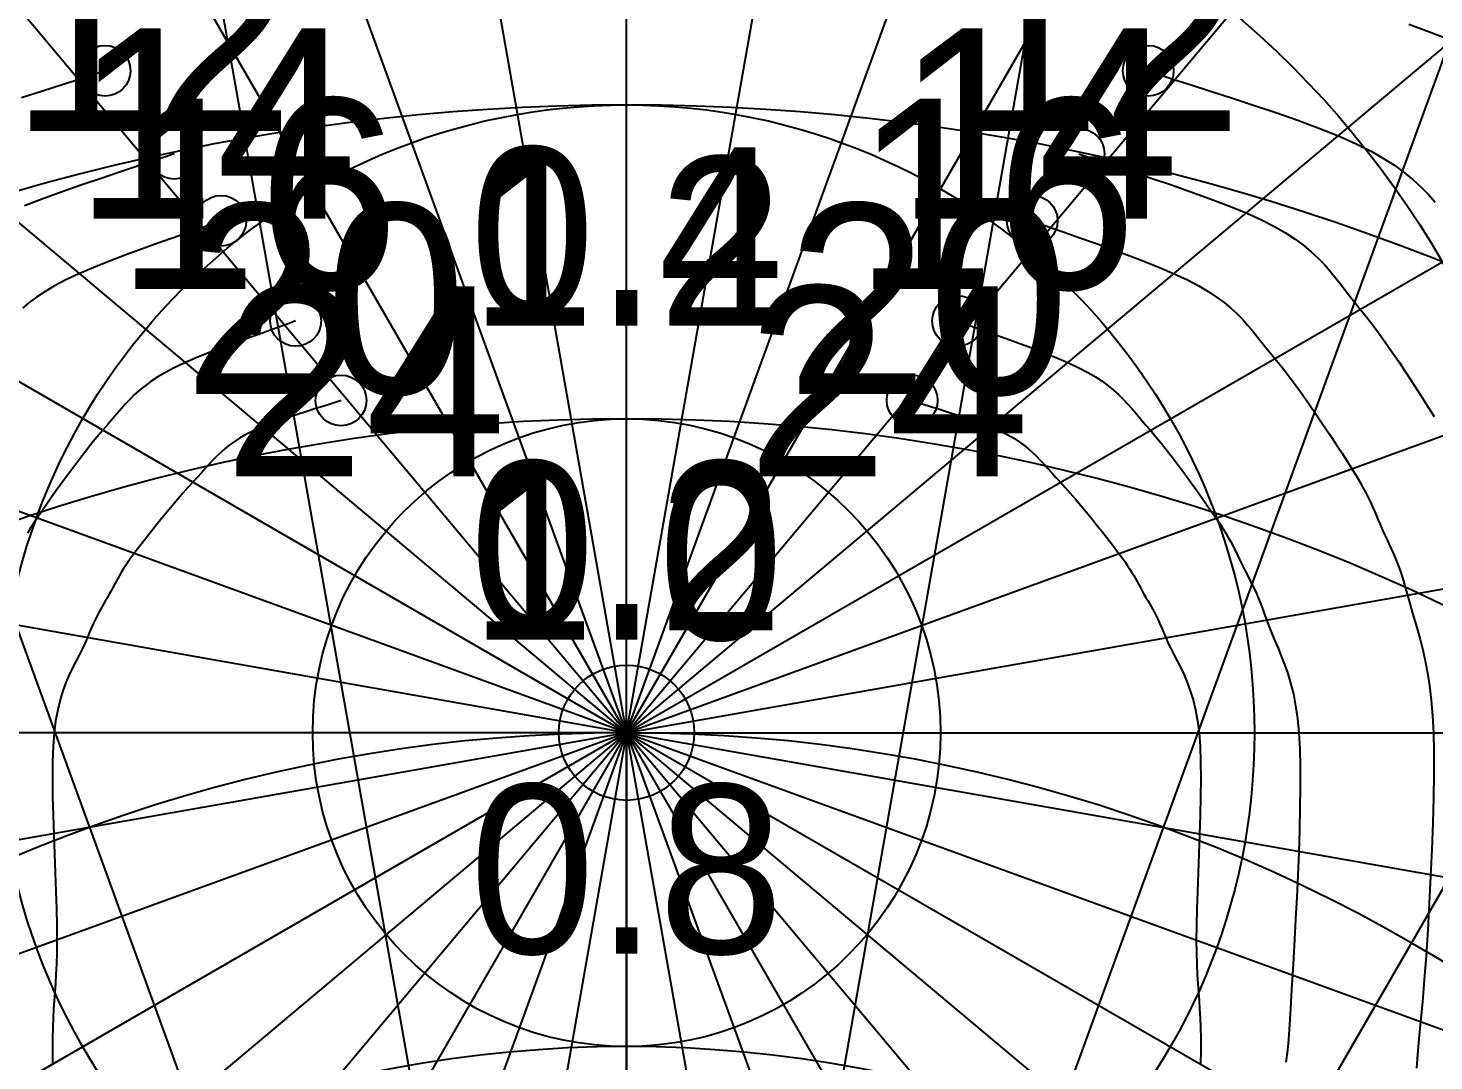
# Model space of a CAD drawing. Header units: metres. Extents: x -58 to 58, y -58 to 58.
# Drawn here: x -14.15 to 19.09, y -7.76 to 16.66 of the extents above; entities that cross this region are included whole.
import ezdxf
from ezdxf.enums import TextEntityAlignment as Align

# ---------------------------------------------------------------- set-up
doc = ezdxf.new("R2010")
doc.units = ezdxf.units.M
for name, color, linetype in [('CUT_REFERENCE', 1, 'Continuous'), ('ENGRAVE_AWA', 4, 'Continuous'), ('ENGRAVE_POLARS', 3, 'Continuous'), ('ENGRAVE_TEXT', 7, 'Continuous'), ('ENGRAVE_VMG', 2, 'Continuous')]:
    doc.layers.add(name, color=color, linetype=linetype)

msp = doc.modelspace()

# ---------------------------------------------------------------- linework, layer by layer
at = {"layer": 'CUT_REFERENCE'}
for radius in [57.5, 53.18, 44.54, 44.54, 1.6]:
    msp.add_circle((0, 0), radius, dxfattribs=at)
at = {"layer": 'ENGRAVE_AWA'}
for p, q in [((0, 0), (0, 44.54)), ((0, -37.117), (0, 44.54)), ((0, 0), (-7.734, 43.863)), ((0, 0), (7.734, 43.863)), ((0, -37.117), (-14, 42.282)), ((0, -37.117), (14, 42.282)), ((0, 0), (-15.234, 41.854)), ((0, 0), (15.234, 41.854)), ((0, 0), (-22.27, 38.573)), ((0, 0), (22.27, 38.573)), ((0, -37.117), (-26.531, 35.776)), ((0, -37.117), (26.531, 35.776)), ((0, 0), (-28.63, 34.12)), ((0, 0), (28.63, 34.12)), ((0, 0), (-34.12, 28.63)), ((0, 0), (34.12, 28.63)), ((0, -37.117), (36.317, 25.786)), ((0, 0), (-38.573, 22.27)), ((0, 0), (38.573, 22.27)), ((0, 0), (-41.854, 15.234)), ((0, 0), (41.854, 15.234)), ((0, 0), (-43.863, 7.734)), ((0, 0), (43.863, 7.734)), ((0, 0), (-44.54, 0)), ((0, 0), (-43.863, -7.734)), ((0, 0), (-41.854, -15.234)), ((0, 0), (-38.573, -22.27)), ((0, 0), (-34.12, -28.63)), ((0, 0), (-28.63, -34.12)), ((0, 0), (-22.27, -38.573)), ((0, 0), (-15.234, -41.854)), ((0, 0), (-7.734, -43.863)), ((0, 0), (44.54, 0)), ((0, 0), (43.863, -7.734)), ((0, 0), (41.854, -15.234)), ((0, 0), (38.573, -22.27)), ((0, 0), (34.12, -28.63)), ((0, 0), (28.63, -34.12)), ((0, 0), (22.27, -38.573)), ((0, 0), (15.234, -41.854)), ((0, 0), (7.734, -43.863)), ((0, 0), (0, -44.54))]:
    msp.add_line(p, q, dxfattribs=at)
for radius in [37.117, 29.693, 22.27, 14.847, 7.423]:
    msp.add_circle((0, 0), radius, dxfattribs=at)
for radius, start, end in [(66.81, 51.05756, 128.94244), (59.387, 41.49082, 138.50918), (51.963, 32.8783, 147.1217), (44.54, 24.6243, 155.3757), (37.117, 16.2602, 163.7398), (29.693, 7.1808, 172.8192)]:
    msp.add_arc((0, -37.117), radius, start, end, dxfattribs=at)
at = {"layer": 'ENGRAVE_POLARS'}
for p, q in [((18.495, 16.757), (19.048, 16.555)), ((19.048, 16.555), (19.563, 16.352)), ((-12.335, 15.655), (-12.599, 15.564)), ((12.335, 15.655), (12.599, 15.564)), ((-13.35, 15.321), (-13.81, 15.175)), ((-12.942, 15.452), (-13.35, 15.321)), ((-12.599, 15.564), (-12.942, 15.452)), ((12.599, 15.564), (12.942, 15.452)), ((12.942, 15.452), (13.35, 15.321)), ((13.35, 15.321), (13.81, 15.175)), ((-13.81, 15.175), (-14.305, 15.015)), ((13.81, 15.175), (14.305, 15.015)), ((14.305, 15.015), (14.823, 14.844)), ((14.823, 14.844), (15.35, 14.666)), ((15.35, 14.666), (15.87, 14.483)), ((15.87, 14.483), (16.369, 14.297)), ((16.369, 14.297), (16.834, 14.112)), ((16.834, 14.112), (17.25, 13.93)), ((-10.697, 13.692), (-10.928, 13.609)), ((10.697, 13.692), (10.928, 13.609)), ((17.25, 13.93), (17.603, 13.753)), ((17.603, 13.753), (17.901, 13.582)), ((-11.589, 13.388), (-11.992, 13.254)), ((-11.23, 13.507), (-11.589, 13.388)), ((-10.928, 13.609), (-11.23, 13.507)), ((10.928, 13.609), (11.23, 13.507)), ((11.23, 13.507), (11.589, 13.388)), ((11.589, 13.388), (11.992, 13.254)), ((17.901, 13.582), (18.163, 13.413)), ((18.163, 13.413), (18.396, 13.244)), ((-12.428, 13.109), (-12.883, 12.954)), ((-11.992, 13.254), (-12.428, 13.109)), ((11.992, 13.254), (12.428, 13.109)), ((12.428, 13.109), (12.883, 12.954)), ((18.396, 13.244), (18.603, 13.075)), ((18.603, 13.075), (18.79, 12.903)), ((-13.345, 12.792), (-13.802, 12.626)), ((-12.883, 12.954), (-13.345, 12.792)), ((12.883, 12.954), (13.345, 12.792)), ((13.345, 12.792), (13.802, 12.626)), ((18.79, 12.903), (18.961, 12.728)), ((18.961, 12.728), (19.122, 12.547)), ((-13.802, 12.626), (-14.24, 12.458)), ((13.802, 12.626), (14.24, 12.458)), ((14.24, 12.458), (14.648, 12.291)), ((-9.79, 12.033), (-10.046, 11.941)), ((-9.593, 12.107), (-9.79, 12.033)), ((9.593, 12.107), (9.79, 12.033)), ((9.79, 12.033), (10.046, 11.941)), ((14.648, 12.291), (15.013, 12.128)), ((15.013, 12.128), (15.322, 11.971)), ((15.322, 11.971), (15.582, 11.82)), ((-10.692, 11.715), (-11.062, 11.584)), ((-10.35, 11.835), (-10.692, 11.715)), ((-10.046, 11.941), (-10.35, 11.835)), ((10.046, 11.941), (10.35, 11.835)), ((10.35, 11.835), (10.692, 11.715)), ((10.692, 11.715), (11.062, 11.584)), ((15.582, 11.82), (15.811, 11.671)), ((15.811, 11.671), (16.012, 11.523)), ((-11.448, 11.445), (-11.84, 11.3)), ((-11.062, 11.584), (-11.448, 11.445)), ((11.062, 11.584), (11.448, 11.445)), ((11.448, 11.445), (11.84, 11.3)), ((16.012, 11.523), (16.191, 11.374)), ((16.191, 11.374), (16.352, 11.224)), ((-12.602, 11.002), (-12.95, 10.854)), ((-12.228, 11.152), (-12.602, 11.002)), ((-11.84, 11.3), (-12.228, 11.152)), ((11.84, 11.3), (12.228, 11.152)), ((12.228, 11.152), (12.602, 11.002)), ((12.602, 11.002), (12.95, 10.854)), ((16.352, 11.224), (16.499, 11.072)), ((16.499, 11.072), (16.637, 10.914)), ((-13.262, 10.708), (-13.528, 10.569)), ((-12.95, 10.854), (-13.262, 10.708)), ((12.95, 10.854), (13.262, 10.708)), ((13.262, 10.708), (13.528, 10.569)), ((16.637, 10.914), (16.77, 10.752)), ((16.77, 10.752), (16.904, 10.582)), ((-13.752, 10.435), (-13.951, 10.303)), ((-13.528, 10.569), (-13.752, 10.435)), ((13.528, 10.569), (13.752, 10.435)), ((13.752, 10.435), (13.951, 10.303)), ((16.904, 10.582), (17.041, 10.403)), ((17.041, 10.403), (17.188, 10.215)), ((-14.128, 10.173), (-14.285, 10.042)), ((-13.951, 10.303), (-14.128, 10.173)), ((13.951, 10.303), (14.128, 10.173)), ((14.128, 10.173), (14.285, 10.042)), ((14.285, 10.042), (14.429, 9.911)), ((17.188, 10.215), (17.348, 10.016)), ((17.348, 10.016), (17.52, 9.8)), ((-7.98, 9.68), (-8.18, 9.607)), ((-7.826, 9.738), (-7.98, 9.68)), ((7.826, 9.738), (7.98, 9.68)), ((7.98, 9.68), (8.18, 9.607)), ((14.429, 9.911), (14.561, 9.777)), ((14.561, 9.777), (14.685, 9.639)), ((17.52, 9.8), (17.698, 9.564)), ((-8.972, 9.325), (-9.274, 9.215)), ((-8.684, 9.428), (-8.972, 9.325)), ((-8.417, 9.523), (-8.684, 9.428)), ((-8.18, 9.607), (-8.417, 9.523)), ((8.18, 9.607), (8.417, 9.523)), ((8.417, 9.523), (8.684, 9.428)), ((8.684, 9.428), (8.972, 9.325)), ((8.972, 9.325), (9.274, 9.215)), ((14.685, 9.639), (14.806, 9.496)), ((14.806, 9.496), (14.927, 9.347)), ((14.927, 9.347), (15.052, 9.19)), ((17.698, 9.564), (17.88, 9.314)), ((17.88, 9.314), (18.065, 9.052)), ((-9.884, 8.983), (-10.177, 8.865)), ((-9.581, 9.101), (-9.884, 8.983)), ((-9.274, 9.215), (-9.581, 9.101)), ((9.274, 9.215), (9.581, 9.101)), ((9.581, 9.101), (9.884, 8.983)), ((9.884, 8.983), (10.177, 8.865)), ((15.052, 9.19), (15.185, 9.025)), ((15.185, 9.025), (15.329, 8.85)), ((18.065, 9.052), (18.249, 8.783)), ((-10.45, 8.747), (-10.696, 8.632)), ((-10.177, 8.865), (-10.45, 8.747)), ((10.177, 8.865), (10.45, 8.747)), ((10.45, 8.747), (10.696, 8.632)), ((15.329, 8.85), (15.484, 8.66)), ((15.484, 8.66), (15.644, 8.454)), ((18.249, 8.783), (18.431, 8.512)), ((-11.086, 8.415), (-11.245, 8.31)), ((-10.907, 8.521), (-11.086, 8.415)), ((-10.696, 8.632), (-10.907, 8.521)), ((10.696, 8.632), (10.907, 8.521)), ((10.907, 8.521), (11.086, 8.415)), ((11.086, 8.415), (11.245, 8.31)), ((15.644, 8.454), (15.808, 8.234)), ((18.431, 8.512), (18.609, 8.241)), ((-11.633, 7.997), (-11.742, 7.89)), ((-11.516, 8.102), (-11.633, 7.997)), ((-11.388, 8.206), (-11.516, 8.102)), ((-11.245, 8.31), (-11.388, 8.206)), ((11.245, 8.31), (11.388, 8.206)), ((11.388, 8.206), (11.516, 8.102)), ((11.516, 8.102), (11.633, 7.997)), ((11.633, 7.997), (11.742, 7.89)), ((15.808, 8.234), (15.975, 8.004)), ((15.975, 8.004), (16.141, 7.768)), ((18.609, 8.241), (18.78, 7.975)), ((-11.948, 7.666), (-12.049, 7.547)), ((-11.846, 7.78), (-11.948, 7.666)), ((-11.742, 7.89), (-11.846, 7.78)), ((-7.377, 7.658), (-7.587, 7.592)), ((-7.183, 7.718), (-7.377, 7.658)), ((-7.011, 7.772), (-7.183, 7.718)), ((-6.865, 7.819), (-7.011, 7.772)), ((-6.753, 7.857), (-6.865, 7.819)), ((6.753, 7.857), (6.865, 7.819)), ((6.865, 7.819), (7.011, 7.772)), ((7.011, 7.772), (7.183, 7.718)), ((7.183, 7.718), (7.377, 7.658)), ((7.377, 7.658), (7.587, 7.592)), ((11.742, 7.89), (11.846, 7.78)), ((11.846, 7.78), (11.948, 7.666)), ((11.948, 7.666), (12.049, 7.547)), ((16.141, 7.768), (16.306, 7.529)), ((18.78, 7.975), (18.942, 7.719)), ((18.942, 7.719), (19.094, 7.476)), ((-12.155, 7.423), (-12.266, 7.291)), ((-12.049, 7.547), (-12.155, 7.423)), ((-8.253, 7.368), (-8.469, 7.288)), ((-8.031, 7.446), (-8.253, 7.368)), ((-7.807, 7.521), (-8.031, 7.446)), ((-7.587, 7.592), (-7.807, 7.521)), ((7.587, 7.592), (7.807, 7.521)), ((7.807, 7.521), (8.031, 7.446)), ((8.031, 7.446), (8.253, 7.368)), ((8.253, 7.368), (8.469, 7.288)), ((12.049, 7.547), (12.155, 7.423)), ((12.155, 7.423), (12.266, 7.291)), ((16.306, 7.529), (16.467, 7.292)), ((-12.517, 7), (-12.652, 6.836)), ((-12.387, 7.152), (-12.517, 7)), ((-12.266, 7.291), (-12.387, 7.152)), ((-9.016, 7.044), (-9.155, 6.963)), ((-8.856, 7.125), (-9.016, 7.044)), ((-8.671, 7.207), (-8.856, 7.125)), ((-8.469, 7.288), (-8.671, 7.207)), ((8.469, 7.288), (8.671, 7.207)), ((8.671, 7.207), (8.856, 7.125)), ((8.856, 7.125), (9.016, 7.044)), ((9.016, 7.044), (9.155, 6.963)), ((12.266, 7.291), (12.387, 7.152)), ((12.387, 7.152), (12.517, 7)), ((12.517, 7), (12.652, 6.836)), ((16.467, 7.292), (16.623, 7.059)), ((16.623, 7.059), (16.771, 6.833)), ((-12.791, 6.661), (-12.933, 6.478)), ((-12.652, 6.836), (-12.791, 6.661)), ((-9.5, 6.714), (-9.599, 6.627)), ((-9.395, 6.799), (-9.5, 6.714)), ((-9.28, 6.881), (-9.395, 6.799)), ((-9.155, 6.963), (-9.28, 6.881)), ((9.155, 6.963), (9.28, 6.881)), ((9.28, 6.881), (9.395, 6.799)), ((9.395, 6.799), (9.5, 6.714)), ((9.5, 6.714), (9.599, 6.627)), ((12.652, 6.836), (12.791, 6.661)), ((12.791, 6.661), (12.933, 6.478)), ((16.771, 6.833), (16.909, 6.62)), ((-12.933, 6.478), (-13.075, 6.29)), ((-9.872, 6.35), (-9.962, 6.25)), ((-9.782, 6.446), (-9.872, 6.35)), ((-9.692, 6.538), (-9.782, 6.446)), ((-9.599, 6.627), (-9.692, 6.538)), ((9.599, 6.627), (9.692, 6.538)), ((9.692, 6.538), (9.782, 6.446)), ((9.782, 6.446), (9.872, 6.35)), ((9.872, 6.35), (9.962, 6.25)), ((12.933, 6.478), (13.075, 6.29)), ((16.909, 6.62), (17.036, 6.422)), ((17.036, 6.422), (17.149, 6.242)), ((-13.215, 6.1), (-13.353, 5.911)), ((-13.075, 6.29), (-13.215, 6.1)), ((-10.153, 6.037), (-10.259, 5.923)), ((-10.055, 6.146), (-10.153, 6.037)), ((-9.962, 6.25), (-10.055, 6.146)), ((9.962, 6.25), (10.055, 6.146)), ((10.055, 6.146), (10.153, 6.037)), ((10.153, 6.037), (10.259, 5.923)), ((13.075, 6.29), (13.215, 6.1)), ((13.215, 6.1), (13.353, 5.911)), ((17.149, 6.242), (17.248, 6.081)), ((17.248, 6.081), (17.335, 5.934)), ((-13.486, 5.725), (-13.613, 5.546)), ((-13.353, 5.911), (-13.486, 5.725)), ((-10.49, 5.666), (-10.613, 5.524)), ((-10.372, 5.8), (-10.49, 5.666)), ((-10.259, 5.923), (-10.372, 5.8)), ((10.259, 5.923), (10.372, 5.8)), ((10.372, 5.8), (10.49, 5.666)), ((10.49, 5.666), (10.613, 5.524)), ((13.353, 5.911), (13.486, 5.725)), ((13.486, 5.725), (13.613, 5.546)), ((17.335, 5.934), (17.411, 5.799)), ((17.411, 5.799), (17.478, 5.675)), ((17.478, 5.675), (17.536, 5.559)), ((-13.732, 5.375), (-13.842, 5.217)), ((-13.613, 5.546), (-13.732, 5.375)), ((-10.739, 5.376), (-10.865, 5.224)), ((-10.613, 5.524), (-10.739, 5.376)), ((10.613, 5.524), (10.739, 5.376)), ((10.739, 5.376), (10.865, 5.224)), ((13.613, 5.546), (13.732, 5.375)), ((13.732, 5.375), (13.842, 5.217)), ((17.536, 5.559), (17.589, 5.449)), ((17.589, 5.449), (17.638, 5.342)), ((17.638, 5.342), (17.684, 5.237)), ((-13.94, 5.074), (-14.026, 4.945)), ((-13.842, 5.217), (-13.94, 5.074)), ((-10.991, 5.07), (-11.115, 4.917)), ((-10.865, 5.224), (-10.991, 5.07)), ((10.865, 5.224), (10.991, 5.07)), ((10.991, 5.07), (11.115, 4.917)), ((13.842, 5.217), (13.94, 5.074)), ((13.94, 5.074), (14.026, 4.945)), ((17.684, 5.237), (17.729, 5.131)), ((17.729, 5.131), (17.775, 5.023)), ((17.775, 5.023), (17.824, 4.91)), ((-14.101, 4.827), (-14.168, 4.72)), ((-14.026, 4.945), (-14.101, 4.827)), ((-11.235, 4.766), (-11.349, 4.621)), ((-11.115, 4.917), (-11.235, 4.766)), ((11.115, 4.917), (11.235, 4.766)), ((11.235, 4.766), (11.349, 4.621)), ((14.026, 4.945), (14.101, 4.827)), ((14.101, 4.827), (14.168, 4.72)), ((14.168, 4.72), (14.226, 4.62)), ((17.824, 4.91), (17.876, 4.79)), ((17.876, 4.79), (17.93, 4.67)), ((17.93, 4.67), (17.982, 4.559)), ((-11.555, 4.354), (-11.643, 4.238)), ((-11.456, 4.483), (-11.555, 4.354)), ((-11.349, 4.621), (-11.456, 4.483)), ((11.349, 4.621), (11.456, 4.483)), ((11.456, 4.483), (11.555, 4.354)), ((11.555, 4.354), (11.643, 4.238)), ((14.226, 4.62), (14.279, 4.527)), ((14.279, 4.527), (14.326, 4.439)), ((14.326, 4.439), (14.37, 4.353)), ((14.37, 4.353), (14.412, 4.269)), ((17.982, 4.559), (18.032, 4.452)), ((18.032, 4.452), (18.081, 4.348)), ((18.081, 4.348), (18.129, 4.244)), ((-11.788, 4.037), (-11.848, 3.948)), ((-11.72, 4.132), (-11.788, 4.037)), ((-11.643, 4.238), (-11.72, 4.132)), ((11.643, 4.238), (11.72, 4.132)), ((11.72, 4.132), (11.788, 4.037)), ((11.788, 4.037), (11.848, 3.948)), ((14.412, 4.269), (14.454, 4.184)), ((14.454, 4.184), (14.496, 4.097)), ((14.496, 4.097), (14.54, 4.005)), ((14.54, 4.005), (14.587, 3.909)), ((18.129, 4.244), (18.177, 4.135)), ((18.177, 4.135), (18.224, 4.021)), ((18.224, 4.021), (18.271, 3.898)), ((-11.993, 3.717), (-12.033, 3.646)), ((-11.949, 3.79), (-11.993, 3.717)), ((-11.901, 3.867), (-11.949, 3.79)), ((-11.848, 3.948), (-11.901, 3.867)), ((11.848, 3.948), (11.901, 3.867)), ((11.901, 3.867), (11.949, 3.79)), ((11.949, 3.79), (11.993, 3.717)), ((11.993, 3.717), (12.033, 3.646)), ((14.587, 3.909), (14.635, 3.812)), ((14.635, 3.812), (14.681, 3.723)), ((14.681, 3.723), (14.725, 3.637)), ((18.271, 3.898), (18.318, 3.762)), ((18.318, 3.762), (18.366, 3.612)), ((-12.19, 3.358), (-12.234, 3.278)), ((-12.149, 3.434), (-12.19, 3.358)), ((-12.11, 3.506), (-12.149, 3.434)), ((-12.072, 3.576), (-12.11, 3.506)), ((-12.033, 3.646), (-12.072, 3.576)), ((12.033, 3.646), (12.072, 3.576)), ((12.072, 3.576), (12.11, 3.506)), ((12.11, 3.506), (12.149, 3.434)), ((12.149, 3.434), (12.19, 3.358)), ((12.19, 3.358), (12.234, 3.278)), ((14.725, 3.637), (14.768, 3.554)), ((14.768, 3.554), (14.81, 3.469)), ((14.81, 3.469), (14.852, 3.382)), ((14.852, 3.382), (14.894, 3.29)), ((18.366, 3.612), (18.414, 3.444)), ((18.414, 3.444), (18.464, 3.256)), ((-12.362, 3.054), (-12.402, 2.985)), ((-12.322, 3.125), (-12.362, 3.054)), ((-12.279, 3.199), (-12.322, 3.125)), ((-12.234, 3.278), (-12.279, 3.199)), ((12.234, 3.278), (12.279, 3.199)), ((12.279, 3.199), (12.322, 3.125)), ((12.322, 3.125), (12.362, 3.054)), ((12.362, 3.054), (12.402, 2.985)), ((14.894, 3.29), (14.938, 3.19)), ((14.938, 3.19), (14.983, 3.08)), ((14.983, 3.08), (15.03, 2.958)), ((18.464, 3.256), (18.517, 3.056)), ((18.517, 3.056), (18.575, 2.854)), ((-12.562, 2.684), (-12.605, 2.593)), ((-12.52, 2.767), (-12.562, 2.684)), ((-12.48, 2.844), (-12.52, 2.767)), ((-12.441, 2.916), (-12.48, 2.844)), ((-12.402, 2.985), (-12.441, 2.916)), ((12.402, 2.985), (12.441, 2.916)), ((12.441, 2.916), (12.48, 2.844)), ((12.48, 2.844), (12.52, 2.767)), ((12.52, 2.767), (12.562, 2.684)), ((12.562, 2.684), (12.605, 2.593)), ((15.03, 2.958), (15.079, 2.822)), ((15.079, 2.822), (15.132, 2.668)), ((15.132, 2.668), (15.191, 2.506)), ((18.575, 2.854), (18.637, 2.647)), ((-12.699, 2.377), (-12.751, 2.248)), ((-12.65, 2.491), (-12.699, 2.377)), ((-12.605, 2.593), (-12.65, 2.491)), ((12.605, 2.593), (12.65, 2.491)), ((12.65, 2.491), (12.699, 2.377)), ((12.699, 2.377), (12.751, 2.248)), ((15.191, 2.506), (15.257, 2.342)), ((15.257, 2.342), (15.329, 2.173)), ((18.637, 2.647), (18.701, 2.431)), ((18.701, 2.431), (18.764, 2.202)), ((-12.81, 2.112), (-12.876, 1.975)), ((-12.751, 2.248), (-12.81, 2.112)), ((12.751, 2.248), (12.81, 2.112)), ((12.81, 2.112), (12.876, 1.975)), ((15.329, 2.173), (15.405, 1.998)), ((15.405, 1.998), (15.482, 1.813)), ((18.764, 2.202), (18.827, 1.959)), ((-13.025, 1.687), (-13.103, 1.532)), ((-12.949, 1.834), (-13.025, 1.687)), ((-12.876, 1.975), (-12.949, 1.834)), ((12.876, 1.975), (12.949, 1.834)), ((12.949, 1.834), (13.025, 1.687)), ((13.025, 1.687), (13.103, 1.532)), ((15.482, 1.813), (15.558, 1.615)), ((18.827, 1.959), (18.886, 1.697)), ((18.886, 1.697), (18.94, 1.414)), ((-13.181, 1.366), (-13.257, 1.187)), ((-13.103, 1.532), (-13.181, 1.366)), ((13.103, 1.532), (13.181, 1.366)), ((13.181, 1.366), (13.257, 1.187)), ((15.558, 1.615), (15.633, 1.401)), ((15.633, 1.401), (15.702, 1.169)), ((18.94, 1.414), (18.988, 1.106)), ((-13.257, 1.187), (-13.329, 0.991)), ((13.257, 1.187), (13.329, 0.991)), ((15.702, 1.169), (15.766, 0.916)), ((18.988, 1.106), (19.028, 0.77)), ((-13.395, 0.777), (-13.453, 0.542)), ((-13.329, 0.991), (-13.395, 0.777)), ((13.329, 0.991), (13.395, 0.777)), ((13.395, 0.777), (13.453, 0.542)), ((15.766, 0.916), (15.821, 0.638)), ((19.028, 0.77), (19.059, 0.402)), ((-13.453, 0.542), (-13.501, 0.284)), ((13.453, 0.542), (13.501, 0.284)), ((15.821, 0.638), (15.865, 0.334)), ((15.865, 0.334), (15.898, 0)), ((19.059, 0.402), (19.078, 0)), ((-13.538, 0), (-13.562, -0.322)), ((-13.501, 0.284), (-13.538, 0)), ((13.501, 0.284), (13.538, 0)), ((13.538, 0), (13.562, -0.322)), ((15.898, 0), (15.918, -0.379)), ((19.078, 0), (19.086, -0.455)), ((-13.562, -0.322), (-13.574, -0.686)), ((13.562, -0.322), (13.574, -0.686)), ((15.918, -0.379), (15.928, -0.808)), ((19.086, -0.455), (19.086, -0.97)), ((-13.574, -0.686), (-13.577, -1.085)), ((13.574, -0.686), (13.577, -1.085)), ((15.928, -0.808), (15.93, -1.278)), ((19.086, -0.97), (19.077, -1.533)), ((-13.577, -1.085), (-13.573, -1.511)), ((13.577, -1.085), (13.573, -1.511)), ((15.93, -1.278), (15.923, -1.78)), ((-13.573, -1.511), (-13.562, -1.954)), ((13.573, -1.511), (13.562, -1.954)), ((19.077, -1.533), (19.062, -2.134)), ((-13.562, -1.954), (-13.547, -2.409)), ((13.562, -1.954), (13.547, -2.409)), ((15.923, -1.78), (15.911, -2.302)), ((15.911, -2.302), (15.893, -2.836)), ((19.062, -2.134), (19.04, -2.759)), ((-13.547, -2.409), (-13.53, -2.865)), ((13.547, -2.409), (13.53, -2.865)), ((-13.53, -2.865), (-13.512, -3.316)), ((13.53, -2.865), (13.512, -3.316)), ((15.893, -2.836), (15.872, -3.372)), ((19.04, -2.759), (19.012, -3.397)), ((-13.512, -3.316), (-13.496, -3.754)), ((13.512, -3.316), (13.496, -3.754)), ((15.872, -3.372), (15.847, -3.899)), ((19.012, -3.397), (18.98, -4.036)), ((-13.496, -3.754), (-13.482, -4.169)), ((13.496, -3.754), (13.482, -4.169)), ((15.847, -3.899), (15.821, -4.409)), ((-13.482, -4.169), (-13.473, -4.555)), ((13.482, -4.169), (13.473, -4.555)), ((18.98, -4.036), (18.944, -4.665)), ((-13.473, -4.555), (-13.471, -4.903)), ((13.473, -4.555), (13.471, -4.903)), ((15.821, -4.409), (15.794, -4.89)), ((-13.471, -4.903), (-13.475, -5.208)), ((13.471, -4.903), (13.475, -5.208)), ((15.794, -4.89), (15.768, -5.334)), ((18.944, -4.665), (18.904, -5.271)), ((-13.475, -5.208), (-13.483, -5.477)), ((13.475, -5.208), (13.483, -5.477)), ((18.904, -5.271), (18.863, -5.842)), ((-13.483, -5.477), (-13.494, -5.716)), ((13.483, -5.477), (13.494, -5.716)), ((15.768, -5.334), (15.744, -5.73)), ((-13.507, -5.934), (-13.522, -6.138)), ((-13.494, -5.716), (-13.507, -5.934)), ((13.494, -5.716), (13.507, -5.934)), ((13.507, -5.934), (13.522, -6.138)), ((15.744, -5.73), (15.724, -6.077)), ((18.863, -5.842), (18.819, -6.367)), ((-13.522, -6.138), (-13.536, -6.336)), ((13.522, -6.138), (13.536, -6.336)), ((15.724, -6.077), (15.707, -6.383)), ((-13.55, -6.536), (-13.562, -6.746)), ((-13.536, -6.336), (-13.55, -6.536)), ((13.536, -6.336), (13.55, -6.536)), ((13.55, -6.536), (13.562, -6.746)), ((15.707, -6.383), (15.693, -6.657)), ((18.819, -6.367), (18.776, -6.834)), ((-13.571, -6.973), (-13.577, -7.225)), ((-13.562, -6.746), (-13.571, -6.973)), ((13.562, -6.746), (13.571, -6.973)), ((13.571, -6.973), (13.577, -7.225)), ((15.678, -6.904), (15.662, -7.134)), ((15.693, -6.657), (15.678, -6.904)), ((18.776, -6.834), (18.737, -7.243)), ((-13.577, -7.225), (-13.578, -7.51)), ((13.577, -7.225), (13.578, -7.51)), ((15.662, -7.134), (15.642, -7.353)), ((18.737, -7.243), (18.705, -7.609)), ((-13.578, -7.51), (-13.573, -7.836)), ((13.578, -7.51), (13.573, -7.836)), ((15.617, -7.569), (15.585, -7.79)), ((15.642, -7.353), (15.617, -7.569)), ((18.705, -7.609), (18.678, -7.938))]:
    msp.add_line(p, q, dxfattribs=at)
at = {"layer": 'ENGRAVE_VMG'}
for centre in [(-12.335, 15.655), (12.335, 15.655), (-10.697, 13.692), (10.697, 13.692), (-9.593, 12.107), (9.593, 12.107), (-7.826, 9.738), (7.826, 9.738), (-6.753, 7.857), (6.753, 7.857)]:
    msp.add_circle(centre, 0.6, dxfattribs=at)

# ---------------------------------------------------------------- texts
at = {"layer": 'ENGRAVE_TEXT'}
for s, p in [('12', (-11.213, 16.477)), ('12', (11.213, 16.477)), ('14', (-9.716, 14.405)), ('14', (9.716, 14.405)), ('16', (-8.725, 12.746)), ('16', (8.725, 12.746)), ('20', (-7.127, 10.26)), ('20', (7.127, 10.26)), ('24', (-6.188, 8.309)), ('24', (6.188, 8.309))]:
    msp.add_text(s, height=4.5, dxfattribs=at).set_placement(p, align=Align.MIDDLE_CENTER)
for s, p in [('0.4', (0, 13.847)), ('0.2', (0, 6.423))]:
    msp.add_text(s, height=4, dxfattribs=at).set_placement(p, align=Align.TOP_CENTER)
for s, p in [('1.2', (0, 8.423)), ('1.0', (0, 1)), ('0.8', (0, -6.423))]:
    msp.add_text(s, height=4, dxfattribs=at).set_placement(p, align=Align.BOTTOM_CENTER)

doc.saveas('drawing.dxf')
